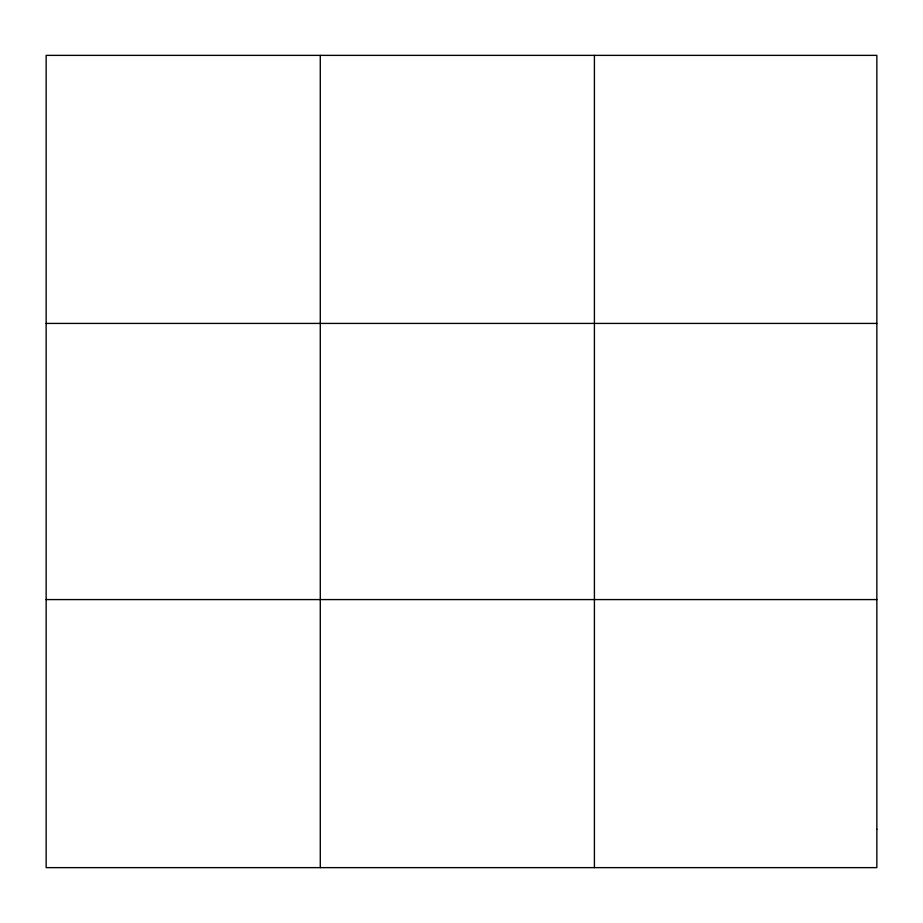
<?xml version="1.0" encoding="UTF-8"?>
<svg xmlns="http://www.w3.org/2000/svg" width="923" height="923" viewBox="0 0 923 923"><rect width="100%" height="100%" fill="white"/><g stroke="black" fill="none" stroke-linecap="round" stroke-linejoin="round"><path stroke-width="1.38" d="M320.281 55.368L320.281 867.632M594.412 55.368L594.412 867.632M46.15 323.419L876.85 323.419M46.15 599.581L876.85 599.581M876.85 829.339L876.85 867.632L46.15 867.632L46.15 55.368L876.85 55.368L876.85 829.339"/></g></svg>
